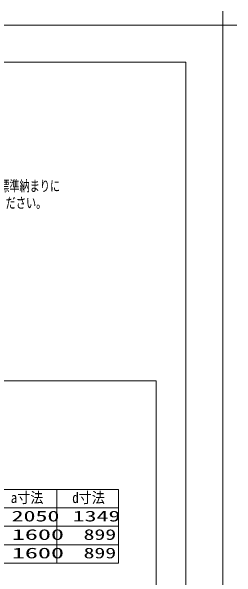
# Model space of a CAD drawing. Units: millimetres on the paper. Extents: x -305 to 305, y -152 to 152.
# Drawn here: x 61.6 to 122.7, y -1.2 to 152.3 of the extents above; entities that cross this region are included whole.
import ezdxf
from ezdxf.enums import TextEntityAlignment as Align

# ---------------------------------------------------------------- set-up
doc = ezdxf.new("R2010")
doc.units = ezdxf.units.MM
for name, color, linetype, lineweight in [('0-1_RV', 7, 'Continuous', 9), ('0-3_1図面枠', 7, 'Continuous', 9), ('0-4_図面枠', 3, 'Continuous', 9), ('0-5_DEFPOINTS', 7, 'Continuous', 9)]:
    doc.layers.add(name, color=color, linetype=linetype, lineweight=lineweight)
doc.styles.add('ＭＳ ゴシック', font='')
doc.styles.get('ＭＳ ゴシック').set_extended_font_data('MS Gothic')

# ---------------------------------------------------------------- blocks, each defined once
blk = doc.blocks.new('グループ-6')
at = {"layer": '0-3_1図面枠'}
for p, q in [((4200, 2895), (4200, 3045)), ((4275, 2970), (4125, 2970))]:
    blk.add_line(p, q, dxfattribs=at)

msp = doc.modelspace()

# ---------------------------------------------------------------- linework, layer by layer
at = {"layer": '0-1_RV'}
for p, q in [((-43.041, 52.127), (100.948, 52.127)), ((100.948, 52.127), (100.948, -52.936)), ((40.661, 22.689), (90.661, 22.689)), ((73.995, 22.689), (73.995, 2.689)), ((90.661, 22.689), (90.661, 2.689)), ((40.661, 17.689), (90.661, 17.689)), ((40.661, 12.689), (90.661, 12.689)), ((40.661, 7.689), (90.661, 7.689)), ((40.661, 2.689), (90.661, 2.689))]:
    msp.add_line(p, q, dxfattribs=at)
at = {"layer": '0-4_図面枠'}
msp.add_lwpolyline([(-291.017, -138.498), (108.983, -138.498), (108.983, 138.502), (-291.017, 138.502)], close=True, dxfattribs=at)
at = {"layer": '0-5_DEFPOINTS'}
for p, q in [((118.983, 148.502), (-301.017, 148.502)), ((118.983, -148.498), (118.983, 148.502))]:
    msp.add_line(p, q, dxfattribs=at)

# ---------------------------------------------------------------- block references
at = {"layer": '0-3_1図面枠', "xscale": 0.05, "yscale": 0.05}
msp.add_blockref('グループ-6', (-91.017, 0.002), dxfattribs=at)

# ---------------------------------------------------------------- texts
at = {"layer": '0-1_RV', "style": 'ＭＳ ゴシック'}
for s, height, width, p in [('※本図の立ち上げ配管位置およびＳＢ床パン納まり位置はＳＢ標準納まりに', 2.886, 0.7, (-18.81, 102.608)), (' よるものです。現場により異なる場合がありますのでご注意ください。', 2.886, 0.7, (-18.421, 98.055)), ('a寸法', 2.889, 0.9, (61.486, 18.134)), ('d寸法', 2.889, 0.9, (78.153, 18.134)), ('2050', 2.886, 1.65, (61.725, 13.134)), ('1349', 2.886, 1.65, (78.27, 13.134)), ('1600', 2.889, 1.8, (61.779, 8.134)), ('899', 2.886, 1.5, (81.235, 8.134)), ('1600', 2.889, 1.8, (61.779, 3.134)), ('899', 2.886, 1.5, (81.235, 3.134))]:
    msp.add_text(s, height=height, dxfattribs=dict(at, width=width)).set_placement(p, align=Align.BOTTOM_LEFT)

doc.saveas('drawing.dxf')
